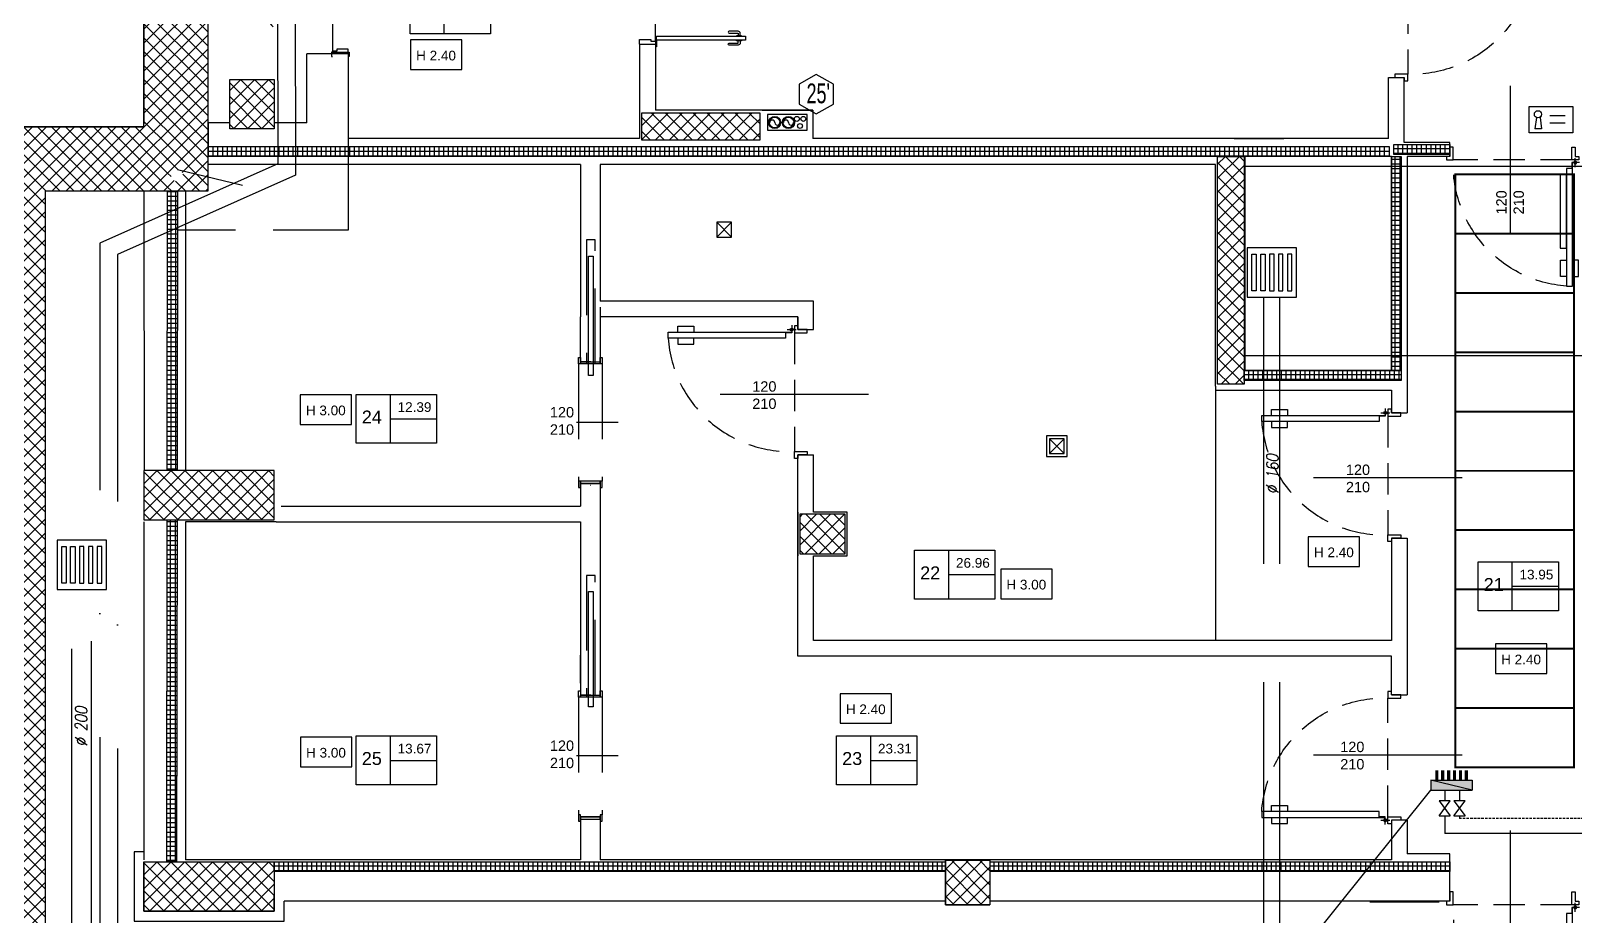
# Model space of a CAD drawing. Header units: millimetres. Extents: x 24747 to 137666, y -34589 to 43444.
# Drawn here: x 108650 to 110213, y 40015 to 40911 of the extents above; entities that cross this region are included whole.
import ezdxf

# ---------------------------------------------------------------- set-up
doc = ezdxf.new("R2010")
doc.units = ezdxf.units.MM
doc.header["$LTSCALE"] = 10
for name, pattern in [('ACAD_ISO02W100', [15, 12, -3]), ('ACAD_ISO03W100', [30, 12, -18]), ('CONTINOUS', [0]), ('CONTINUA', [0]), ('DASHDOT2', [0.5, 0.25, -0.125, 0, -0.125]), ('DASHED', [19.05, 12.7, -6.35]), ('HIDDEN', [0.375, 0.25, -0.125]), ('HIDDEN2', [4.7625, 3.175, -1.5875])]:
    doc.linetypes.add(name, pattern=pattern)
for name, color, linetype in [('Collettori Maxi', 7, 'Continuous'), ('EPC INTERRATO DEFINITIVO PILASTRI', 5, 'Continuous'), ('Idranti', 8, 'Continuous'), ('linea acqua bianca', 150, 'Continuous'), ('MR_MURATURA REI 120', 41, 'Continuous'), ('Pannelli', 7, 'Continuous'), ('TUBAZIONI', 6, 'Continuous'), ('X Scarico Pavimento', 8, 'CONTINUA'), ('X_cavedi', 20, 'Continuous'), ('X_FOROMETRIA SCARICO NUMERAZIONE', 6, 'Continuous'), ('X_LINEE SCARICO', 1, 'Continuous'), ('X_MURI', 3, 'Continuous'), ('X_Numerazione camere', 8, 'Continuous'), ('X_quote serramenti interni', 251, 'CONTINOUS'), ('X_Serramenti Int', 1, 'Continuous')]:
    doc.layers.add(name, color=color, linetype=linetype)
doc.layers.add('EPC RETINI PIANO INTERRATO DEFINITIVO', color=4, linetype='Continuous', lineweight=0)
doc.styles.add('Max 50', font='arial.ttf', dxfattribs={"width": 0.65})
doc.styles.add('nomi', font='arial.ttf')
doc.styles.add('testo indicazioni', font='romans.shx', dxfattribs={"width": 0.8, "oblique": 10, "height": 17.5})
pattern_1 = [(45, (115279.709, -15009.218), (-7.0710678, 7.0710678), []), (135, (115279.709, -15009.218), (-7.0710678, -7.0710678), [])]
pattern_2 = [(45, (157624.513, 6383.593), (-7.0710678, 7.0710678), []), (135, (157624.513, 6383.593), (-7.0710678, -7.0710678), [])]

# ---------------------------------------------------------------- blocks, each defined once
blk = doc.blocks.new('Coll Maxi 6+6')
at = {"layer": 'Collettori Maxi'}
for color, points in [(5, [(0.42, 0), (0.42, -0.1), (0, -0.1)]), (1, [(0, 0), (0, -0.1), (0.42, 0)])]:
    blk.add_hatch(color=color, dxfattribs=at).paths.add_polyline_path(points)
for points in [[(0, 0), (0, -0.1), (0.42, 0), (0, 0)], [(0.42, 0), (0.42, -0.1), (0, -0.1), (0.42, 0)]]:
    blk.add_lwpolyline(points, dxfattribs=at)
blk = doc.blocks.new('90')
for p, q in [((3.9, -46.4), (3.9, 46.4)), ((52.8, 17.3), (52.8, 1.2)), ((-42.1, 1.2), (50, 1.2))]:
    blk.add_line(p, q)
at = {"extrusion": (0, 0, -1)}
for p, q in [((-45.1, 17.3), (-45.1, 1.2)), ((-42.9, 0.3), (-40.9, 0.3)), ((-41.9, 1.4), (-41.9, -0.7))]:
    blk.add_line(p, q, dxfattribs=at)
for points in [[(45.1, 17.3), (40.1, 17.3), (40.1, 5.8), (42.1, 5.8), (42.1, 1.2), (45.1, 1.2)], [(43.1, 1.2), (43.1, 0.2), (47.6, 0.2), (47.6, 1.2)], [(41, -86.1), (41.5, -86.1), (41.5, -81), (41, -81)], [(37, -86.1), (36.4, -86.1), (36.4, -81), (37, -81)]]:
    blk.add_lwpolyline(points, dxfattribs=at)
for points in [[(52.8, 17.3), (48, 17.3), (48, 5.8), (50, 5.8), (50, 1.2), (52.8, 1.2)], [(51, 1.2), (51, 0.2), (55.4, 0.2), (55.4, 1.2)]]:
    blk.add_lwpolyline(points)
blk.add_lwpolyline([(41, 0.1), (37, 0.1), (37, -89.9), (41, -89.9)], close=True, dxfattribs=at)
for points in [[(41.5, -84.6), (43.9, -84.6, 0.414214), (46, -82.6), (46, -73.5, 1), (43.9, -73.5), (43.9, -82.6), (41.5, -82.6)], [(36.4, -84.6), (33.9, -84.6, -0.414214), (31.9, -82.6), (31.9, -73.5, -1), (33.9, -73.5), (33.9, -82.6), (36.4, -82.6)]]:
    blk.add_lwpolyline(points, format="xyb", dxfattribs=at)
blk.add_circle((41.9, 0.3), 0.652, dxfattribs=at)
at = {"color": 5, "linetype": 'ACAD_ISO03W100', "ltscale": 0.5, "extrusion": (0, 0, -1)}
blk.add_arc((35.4, -3.5), 86.5, 176.8781, 271.0597, dxfattribs=at)
blk = doc.blocks.new('porta 120 metallica')
blk.add_line((66, 71.6), (66, -78.7))
at = {"linetype": 'ByBlock'}
for p, q in [((-4.4, -6.2), (3.4, -6.2)), ((0.1, -10.8), (0.1, -1.7))]:
    blk.add_line(p, q, dxfattribs=at)
at = {"color": 5, "linetype": 'HIDDEN2'}
blk.add_line((3.5, -3.5), (123.5, -3.5), dxfattribs=at)
at = {"linetype": 'ByBlock'}
for points in [[(-3.5, 0), (-3.5, -3.5), (3.5, -3.5), (3.5, 9.5), (0, 9.5), (0, 0)], [(123.5, -3.5), (123.5, 9.5), (127, 9.5), (127, 0), (130.5, 0), (130.5, -3.5)], [(8.8, -12.3), (8.8, -131.2), (3.5, -131.2), (3.5, -131.2), (2.8, -131.2), (2.8, -6.2), (3.5, -6.2), (3.5, -12.3)]]:
    blk.add_lwpolyline(points, close=True, dxfattribs=at)
for points in [[(2.8, -121.4), (-3.3, -121.4), (-3.3, -105.1), (2.8, -105.1)], [(8.8, -121.4), (14.9, -121.4), (14.9, -105.1), (8.8, -105.1)]]:
    blk.add_lwpolyline(points, dxfattribs=at)
blk.add_circle((0.1, -6.2), 1.51, dxfattribs=at)
at = {"color": 5, "linetype": 'HIDDEN2'}
blk.add_arc((0, -8), 123.6, 274.0732, 2.0664, dxfattribs=at)
blk = doc.blocks.new('cavedio grigia e nera')
at = {"color": 2}
for centre, start, end in [((1740.1, 44244.7, 0), 360, 180), ((1745.2, 44244.7, 0), 180, 360), ((1754, 44244.7, 0), 360, 180), ((1759.1, 44244.7, 0), 180, 360)]:
    blk.add_arc(centre, 2.55, start, end, dxfattribs=at)
at = {"layer": 'X_cavedi'}
for p, q in [((1723.8, 44252.6), (1723.8, 44236.6)), ((1764, 44252.6), (1723.8, 44252.6)), ((1764, 44236.6), (1764, 44252.6)), ((1723.8, 44236.6), (1764, 44236.6))]:
    blk.add_line(p, q, dxfattribs=at)
for centre, radius in [((1731, 44248.2), 2.5), ((1742.7, 44244.7, 0), 6.11), ((1742.7, 44244.7, 0), 6.11), ((1742.7, 44244.7, 0), 5.43), ((1756.6, 44244.7, 0), 6.11), ((1756.6, 44244.7, 0), 5.43), ((1727.6, 44241), 2.5), ((1734.1, 44241), 2.5)]:
    blk.add_circle(centre, radius, dxfattribs=at)
blk = doc.blocks.new('porta 80 (12.5)')
for p, q in [((0, 0), (0, 90)), ((16, 88.7), (0, 88.7)), ((-47.6, 45.1), (45.1, 45.1))]:
    blk.add_line(p, q)
at = {"extrusion": (0, 0, -1)}
for p, q in [((0.1, 3.2), (-1.9, 3.2)), ((-0.9, 2.2), (-0.9, 4.2)), ((16, 1.5), (0, 1.5))]:
    blk.add_line(p, q, dxfattribs=at)
for points in [[(0, 88.2), (-1, 88.2), (-1, 92.7), (0, 92.7)], [(16, 90), (16, 85.2), (4.5, 85.2), (4.5, 87.2), (0, 87.2), (0, 90)], [(16, 88.2), (17, 88.2), (17, 92.7), (16, 92.7)]]:
    blk.add_lwpolyline(points)
blk.add_lwpolyline([(1.2, 4.1), (1.2, 8.1), (81.2, 8.1), (81.2, 4.1)], close=True, dxfattribs=at)
for points in [[(77.3, 8.1), (77.3, 8.7), (72.3, 8.7), (72.3, 8.1)], [(77.3, 4.1), (77.3, 3.6), (72.3, 3.6), (72.3, 4.1)], [(0, 2), (1, 2), (1, -2.5), (0, -2.5)], [(-16, 0), (-16, 5), (-4.5, 5), (-4.5, 3), (0, 3), (0, 0)], [(-16, 2), (-17, 2), (-17, -2.5), (-16, -2.5)]]:
    blk.add_lwpolyline(points, dxfattribs=at)
for points in [[(75.8, 8.7), (75.8, 11.2, 0.414214), (73.8, 13.2), (64.8, 13.2, 1), (64.8, 11.2), (73.8, 11.2), (73.8, 8.7)], [(75.8, 3.6), (75.8, 1.2, -0.414214), (73.8, -0.9), (64.8, -0.9, -1), (64.8, 1.2), (73.8, 1.2), (73.8, 3.6)]]:
    blk.add_lwpolyline(points, format="xyb", dxfattribs=at)
blk.add_circle((0.9, 3.2), 0.652, dxfattribs=at)
at = {"color": 5, "linetype": 'ACAD_ISO03W100', "ltscale": 0.5, "extrusion": (0, 0, -1)}
blk.add_arc((3.2, 9.3), 78, 359.1465, 92.3471, dxfattribs=at)

msp = doc.modelspace()

# ---------------------------------------------------------------- hatches: boundary and pattern name
at = {"layer": 'EPC RETINI PIANO INTERRATO DEFINITIVO', "ltscale": 0.01}
h = msp.add_hatch(dxfattribs=at)
h.set_pattern_fill('_USER', color=256, scale=10, angle=45, style=0, double=1, pattern_type=0)
h.set_pattern_definition(pattern_1)
h.paths.add_polyline_path([(108785.73737, 41674.21629), (108808.22562, 41674.21629), (108808.22562, 41695.93221), (108785.73737, 41695.93221)], flags=24)
h.paths.add_polyline_path([(108620.73737, 40680.09325), (108643.22562, 40680.09325), (108643.22562, 40701.80917), (108620.73737, 40701.80917)], flags=24)
h.paths.add_polyline_path([(108785.73737, 41423.26123), (108808.22562, 41423.26123), (108808.22562, 41444.97715), (108785.73737, 41444.97715)], flags=24)
h.paths.add_polyline_path([(108614.43536, 39029.8545), (108664.45463, 39029.8545), (108664.45463, 40749.33611), (108764.47323, 40749.33611), (108788.41462, 40749.33611), (108788.46387, 40784.72932), (108788.64681, 40784.72932), (108788.64681, 40794.25432), (108829.45463, 40794.25432), (108829.45463, 40818.27144), (108829.45463, 41851.30214), (108764.45463, 41851.30214), (108764.45463, 40814.33611), (108614.45261, 40814.33611)])
h.paths.add_polyline_path([(108599.45463, 39029.8545), (108614.43536, 39029.8545), (108614.45261, 40814.33611), (108599.45463, 40814.33611)])
at = {"layer": 'EPC RETINI PIANO INTERRATO DEFINITIVO'}
h = msp.add_hatch(dxfattribs=at)
h.set_pattern_fill('_USER', color=256, scale=10, angle=45, style=0, double=1, pattern_type=0)
h.set_pattern_definition(pattern_2)
h.paths.add_polyline_path([(108851.46132, 41258.30505), (108896.46132, 41258.30505), (108896.46132, 41208.30505), (108851.46132, 41208.30505)])
h.paths.add_polyline_path([(108851.46132, 40862.30505), (108896.46132, 40862.30505), (108896.46132, 40812.30505), (108851.46132, 40812.30505)])
h.paths.add_polyline_path([(109268.20701, 40828.18846), (109268.20701, 40801.18846), (109388.20701, 40801.18846), (109388.20701, 40828.18846)])
h.paths.add_polyline_path([(109851.46318, 40784.32741), (109878.46318, 40784.32741), (109878.46318, 40553.62981), (109851.46318, 40553.62981)])
h.paths.add_polyline_path([(110242.97444, 40784.32741), (110269.97444, 40784.32741), (110269.97444, 40664.32741), (110242.97444, 40664.32741)])
h.paths.add_polyline_path([(110952.44177, 40356.30491), (110932.44177, 40356.30491), (110932.44177, 40796.30491), (110952.44177, 40796.30491)])
h.paths.add_polyline_path([(111607.37262, 40584.30491), (111884.43408, 40584.30491), (111884.43408, 40568.32323), (111607.37262, 40568.32323)])
h.paths.add_polyline_path([(111607.37262, 40769.30491), (111884.37262, 40769.30491), (111884.37262, 40796.30491), (111580.37262, 40796.30491), (111580.37262, 40356.30491), (111884.37262, 40356.30491), (111884.37262, 40383.30491), (111607.37262, 40383.30491)])
at = {"layer": 'EPC RETINI PIANO INTERRATO DEFINITIVO', "ltscale": 0.01}
h = msp.add_hatch(dxfattribs=at)
h.set_pattern_fill('_USER', color=256, scale=10, angle=45, style=0, double=1, pattern_type=0)
h.set_pattern_definition(pattern_1)
h.paths.add_polyline_path([(108799.45463, 40794.25432), (108788.41462, 40794.25432), (108788.41462, 40779.33611), (108799.45463, 40779.33611)])
h.paths.add_polyline_path([(108829.45463, 40794.25432), (108799.45463, 40794.25432), (108799.45463, 40779.33611), (108788.45637, 40779.33611), (108788.44083, 40768.17441), (108791.98023, 40766.62787, -0.4516687878), (108799.95289, 40770.81075), (108829.45463, 40763.72506)])
h.paths.add_polyline_path([(108829.45463, 40763.72506), (108799.95289, 40770.81075, -0.3108406543), (108803.80948, 40765.20667, -1), (108791.80948, 40765.20667, -0.0598562314), (108791.98023, 40766.62787), (108788.44083, 40768.17441), (108788.41462, 40749.33611), (108806.49808, 40749.33611), (108806.4972, 40753.81237), (108825.13442, 40749.33611), (108829.45463, 40749.33611)])
h.paths.add_polyline_path([(108806.4972, 40753.81237), (108806.49808, 40749.33611), (108825.13442, 40749.33611)], flags=17)
at = {"layer": 'EPC RETINI PIANO INTERRATO DEFINITIVO'}
h = msp.add_hatch(dxfattribs=at)
h.set_pattern_fill('_USER', color=256, scale=10, angle=45, style=0, double=1, pattern_type=0)
h.set_pattern_definition(pattern_2)
h.paths.add_polyline_path([(108764.40941, 40416.30505), (108896.46132, 40416.30505), (108896.46132, 40466.30505), (108764.40941, 40466.30505)])
h.paths.add_polyline_path([(108764.40941, 40070.30505), (108896.46132, 40070.30505), (108896.46132, 40020.30505), (108764.40941, 40020.30505)])
h.paths.add_polyline_path([(108764.40941, 39674.30492), (108896.46132, 39674.30492), (108896.46132, 39624.30492), (108764.40941, 39624.30492)])
h.paths.add_polyline_path([(109196.44611, 39669.32094), (109316.44611, 39669.32094), (109316.44611, 39641.32094), (109196.44611, 39641.32094)])
h = msp.add_hatch(dxfattribs=at)
h.set_pattern_fill('_USER', color=256, scale=10, angle=45, style=0, double=1, pattern_type=0)
h.set_pattern_definition([(45, (157657.642, 6383.593), (-7.0710678, 7.0710678), []), (135, (157657.642, 6383.593), (-7.0710678, -7.0710678), [])])
h.paths.add_polyline_path([(109474.4173, 40422.09557), (109428.4173, 40422.09557), (109428.4173, 40382.09557), (109474.4173, 40382.09557)])
edge = h.paths.add_edge_path()
edge.add_line((109654.05872, 40071.80291), (109654.05872, 40026.80291))
h = msp.add_hatch(dxfattribs=at)
h.set_pattern_fill('_USER', color=256, scale=10, angle=45, style=0, double=1, pattern_type=0)
h.set_pattern_definition([(45, (157624.513, 6383.593), (-7.0710678, 7.0710678), []), (135, (157624.513, 6383.593), (-7.0710678, -7.0710678), [])])
h.paths.add_polyline_path([(109620.92966, 40071.80292), (109575.92966, 40071.80292), (109575.92966, 40026.80292), (109620.92966, 40026.80292)])
at = {"layer": 'MR_MURATURA REI 120'}
h = msp.add_hatch(dxfattribs=at)
h.set_pattern_fill('NET', color=256, scale=1.5, style=0)
h.set_pattern_definition([(0, (114373.4494, -15003.1957), (0, 4.7625), []), (90, (114373.4494, -15003.1957), (-4.7625, 3e-16), [])])
h.paths.add_polyline_path([(108829.45463, 40794.25432), (108829.45463, 40784.72932), (110025.28687, 40784.72932), (110025.28687, 40794.25432)])
h = msp.add_hatch(dxfattribs=at)
h.set_pattern_fill('NET', color=256, scale=1.5, angle=180, style=0)
h.set_pattern_definition([(180, (105705.09, 71034.1553), (-6e-16, -4.7625), []), (270, (105705.09, 71034.1553), (4.7625, -9e-16), [])])
h.paths.add_polyline_path([(110029.77418, 40786.31062), (110029.77418, 40796.31062), (110086.59002, 40796.31062), (110086.59002, 40786.31062)])
h = msp.add_hatch(dxfattribs=at)
h.set_pattern_fill('NET', color=256, scale=1.5, angle=90, style=0)
h.set_pattern_definition([(90, (140273.21, 45148.783), (-4.7625, 3e-16), []), (180, (140273.21, 45148.783), (-6e-16, -4.7625), [])])
h.paths.add_polyline_path([(110027.36529, 40784.31212), (110037.36529, 40784.31212), (110037.36548, 40567.62349), (110027.36529, 40567.62349)])
h = msp.add_hatch(dxfattribs=at)
h.set_pattern_fill('NET', color=256, scale=1.5, angle=90, style=0)
h.set_pattern_definition([(90, (139033.8655, 45044.6994), (-4.7625, 3e-16), []), (180, (139033.8655, 45044.6994), (-6e-16, -4.7625), [])])
h.paths.add_polyline_path([(108798.41464, 40749.33611), (108788.41462, 40749.33611), (108788.0209, 40466.40508), (108798.02109, 40466.40492)])
h = msp.add_hatch(dxfattribs=at)
h.set_pattern_fill('NET', color=256, scale=1.5, angle=180, style=0)
h.set_pattern_definition([(180, (105553.779, 70805.468), (-6e-16, -4.7625), []), (270, (105553.779, 70805.468), (4.7625, -9e-16), [])])
h.paths.add_polyline_path([(109878.46318, 40557.62348), (109878.46318, 40567.62348), (110037.36548, 40567.62357), (110037.36548, 40557.62357)])
h = msp.add_hatch(dxfattribs=at)
h.set_pattern_fill('NET', color=256, scale=1.5, angle=90, style=0)
h.set_pattern_definition([(90, (139033.3842, 44648.5995), (-4.7625, 3e-16), []), (180, (139033.3842, 44648.5995), (-6e-16, -4.7625), [])])
h.paths.add_polyline_path([(108788.02109, 40416.30505), (108798.02109, 40416.30505), (108797.53979, 40070.30505), (108787.53961, 40070.30521)])
h = msp.add_hatch(dxfattribs=at)
h.set_pattern_fill('NET', color=256, scale=1.5, style=0)
h.set_pattern_definition([(0, (113249.3863, 9824.46), (0, 4.7625), []), (90, (113249.3863, 9824.46), (-4.7625, 3e-16), [])])
h.paths.add_polyline_path([(109620.92966, 40070.30493), (109620.92966, 40060.30495), (110086.59004, 40060.30486), (110086.59004, 40070.30486)])
h.paths.add_polyline_path([(109575.92966, 40060.30495), (109575.92966, 40070.30494), (108896.46132, 40070.30505), (108896.46132, 40060.30508)])

# ---------------------------------------------------------------- linework, layer by layer
at = {"layer": 'Collettori Maxi'}
msp.add_line((109830.49443, 39847.7524), (110067.29859, 40142.78507, 0), dxfattribs=at)
at = {"layer": 'Collettori Maxi', "color": 6, "const_width": 3.2, "elevation": 0}
for points in [[(110073.29859, 40152.78507), (110073.29859, 40162.78507)], [(110079.29859, 40152.78507), (110079.29859, 40162.78507)], [(110085.29859, 40152.78507), (110085.29859, 40162.78507)], [(110091.29859, 40152.78507), (110091.29859, 40162.78507)], [(110097.29859, 40152.78507), (110097.29859, 40162.78507)], [(110103.29859, 40152.78507), (110103.29859, 40162.78507)]]:
    msp.add_lwpolyline(points, dxfattribs=at)
at = {"layer": 'EPC INTERRATO DEFINITIVO PILASTRI'}
for p, q in [((109575.92966, 40071.80292, 0), (109620.92966, 40071.80292, 0)), ((109575.92966, 40071.80292, 0), (109575.92966, 40026.80292, 0)), ((109620.92966, 40071.80292, 0), (109620.92966, 40026.80292, 0)), ((109575.92966, 40026.80292, 0), (109620.92966, 40026.80292, 0))]:
    msp.add_line(p, q, dxfattribs=at)
at = {"layer": 'EPC INTERRATO DEFINITIVO PILASTRI', "elevation": 0}
for points in [[(108851.46132, 40862.30505), (108896.46132, 40862.30505), (108896.46132, 40812.30505), (108851.46132, 40812.30505)], [(109268.20701, 40828.18846), (109268.20701, 40801.18846), (109388.20701, 40801.18846), (109388.20701, 40828.18846)], [(109851.46318, 40784.32741), (109878.46318, 40784.32741), (109878.46318, 40553.62981), (109851.46318, 40553.62981)], [(108764.40941, 40416.30505), (108896.46132, 40416.30505), (108896.46132, 40466.30505), (108764.40941, 40466.30505)], [(109474.4173, 40422.09557), (109428.4173, 40422.09557), (109428.4173, 40382.09557), (109474.4173, 40382.09557)]]:
    msp.add_lwpolyline(points, close=True, dxfattribs=at)
at = {"layer": 'Idranti'}
msp.add_line((110075.69879, 40029.25306, 0), (110005.69879, 40029.25306, 0), dxfattribs=at)
at = {"layer": 'linea acqua bianca', "ltscale": 200}
msp.add_line((108971.37777, 40802.30767), (108971.37777, 40776.27626), dxfattribs=at)
at = {"layer": 'linea acqua bianca', "linetype": 'DASHDOT2', "ltscale": 100}
msp.add_line((108798.44501, 40771.17291, 0), (108864.26555, 40755.36422), dxfattribs=at)
for points in [[(109008.78819, 41879.95108), (109008.78819, 41611.85921), (108898.79493, 41509.02307), (108900.02577, 40776.82223), (108719.74825, 40696.4934), (108719.74825, 39848.04273), (108847.40819, 39694.5274), (109432.08524, 39694.5274), (109665.75312, 39694.5274), (109725.95245, 39637.12149), (109725.95245, 39333.18883), (109786.68231, 39251.78691), (110241.92592, 39251.78691)], [(109026.78819, 41879.95108), (109026.78819, 41604.9912), (108916.79493, 41502.15506), (108918.02577, 40765.37848), (108737.74825, 40685.04965), (108737.74825, 39854.54908), (108855.85032, 39712.5274), (109432.08524, 39712.5274), (109672.95977, 39712.5274), (109743.95245, 39644.82899), (109743.95245, 39339.16351), (109795.71083, 39269.78691), (110363.4928, 39269.78691)]]:
    msp.add_lwpolyline(points, dxfattribs=at)
at = {"layer": 'MR_MURATURA REI 120', "elevation": 0}
for points in [[(110025.28687, 40794.25432), (110025.28687, 40794.25432), (110025.28687, 40784.72932), (108829.45463, 40784.72932)], [(108829.45463, 40794.25432), (110025.28687, 40794.25432)], [(110029.77418, 40786.31062), (110029.77418, 40786.31062), (110029.77418, 40796.31062), (110086.59002, 40796.31062), (110086.59002, 40786.31062), (110029.77418, 40786.31062)], [(110027.36529, 40784.31212), (110027.36529, 40784.31212), (110037.36529, 40784.31212), (110037.36548, 40567.62349), (110027.36529, 40567.62349), (110027.36529, 40784.31212)], [(108798.41464, 40749.33611), (108798.02109, 40466.40492), (108788.0209, 40466.40508), (108788.46333, 40749.33611)], [(109878.46318, 40557.62348), (109878.46318, 40557.62348), (109878.46318, 40567.62348), (110037.36548, 40567.62357), (110037.36548, 40557.62357), (109878.46318, 40557.62348)], [(108788.02109, 40416.30505), (108788.02109, 40416.30505), (108798.02109, 40416.30505), (108797.53979, 40070.30505), (108787.53961, 40070.30521), (108788.02109, 40416.30505)], [(109575.92966, 40060.30495), (108896.46132, 40060.30508), (108896.46132, 40070.30505), (109575.92966, 40070.30494)], [(109620.92966, 40070.30493), (110086.59004, 40070.30486)], [(110086.59004, 40070.30486), (110086.59004, 40070.30486), (110086.59004, 40060.30486), (109620.92966, 40060.30495)]]:
    msp.add_lwpolyline(points, dxfattribs=at)
at = {"layer": 'Pannelli', "color": 2, "const_width": 2}
for points in [[(110092.17605, 40706.06377), (110212.17605, 40706.06377), (110212.17605, 40766.06377), (110092.17605, 40766.06377)], [(110092.17605, 40646.06377), (110212.17605, 40646.06377), (110212.17605, 40706.06377), (110092.17605, 40706.06377)], [(110092.17605, 40586.06377), (110212.17605, 40586.06377), (110212.17605, 40646.06377), (110092.17605, 40646.06377)], [(110092.17605, 40526.06377), (110212.17605, 40526.06377), (110212.17605, 40586.06377), (110092.17605, 40586.06377)], [(110092.17605, 40466.06377), (110212.17605, 40466.06377), (110212.17605, 40526.06377), (110092.17605, 40526.06377)], [(110092.17605, 40406.06377), (110212.17605, 40406.06377), (110212.17605, 40466.06377), (110092.17605, 40466.06377)], [(110092.17605, 40346.06377), (110212.17605, 40346.06377), (110212.17605, 40406.06377), (110092.17605, 40406.06377)], [(110092.17605, 40286.06377), (110212.17605, 40286.06377), (110212.17605, 40346.06377), (110092.17605, 40346.06377)], [(110092.17605, 40226.06377), (110212.17605, 40226.06377), (110212.17605, 40286.06377), (110092.17605, 40286.06377)], [(110092.17605, 40166.06377), (110212.17605, 40166.06377), (110212.17605, 40226.06377), (110092.17605, 40226.06377)]]:
    msp.add_lwpolyline(points, close=True, dxfattribs=at)
at = {"layer": 'TUBAZIONI', "color": 7}
for p, q in [((110075.72752, 40116.84679, 0), (110086.97752, 40131.84679, 0)), ((110075.72752, 40131.84679, 0), (110086.97752, 40116.84679, 0)), ((110090.72752, 40116.84679, 0), (110101.97752, 40131.84679, 0)), ((110090.72752, 40131.84679, 0), (110101.97752, 40116.84679, 0))]:
    msp.add_line(p, q, dxfattribs=at)
at = {"layer": 'TUBAZIONI'}
for p, q in [((110081.35252, 40116.84679, 0), (110081.35252, 40099.03534, 0)), ((110249.78782, 40099.03534), (110081.35252, 40099.03534))]:
    msp.add_line(p, q, dxfattribs=at)
at = {"layer": 'TUBAZIONI', "linetype": 'HIDDEN'}
msp.add_line((110507.17005, 40114.03534), (110096.35252, 40114.03534), dxfattribs=at)
at = {"layer": 'TUBAZIONI', "elevation": 0}
for points in [[(110081.35252, 40142.78507), (110081.35252, 40131.84679)], [(110096.35252, 40142.78507), (110096.35252, 40131.84679)], [(110096.35252, 40116.84679), (110096.35252, 40114.03534)]]:
    msp.add_lwpolyline(points, dxfattribs=at)
at = {"layer": 'TUBAZIONI', "color": 7, "elevation": 0}
for points in [[(110086.97752, 40131.84679), (110075.72752, 40131.84679)], [(110075.72752, 40116.84679), (110086.97752, 40116.84679)], [(110101.97752, 40131.84679), (110090.72752, 40131.84679)], [(110090.72752, 40116.84679), (110101.97752, 40116.84679)]]:
    msp.add_lwpolyline(points, dxfattribs=at)
at = {"layer": 'X Scarico Pavimento'}
for p, q in [((109344.37539, 40717.73142), (109359.37539, 40702.73142)), ((109359.37539, 40717.73142), (109344.37539, 40702.73142)), ((109681.23621, 40498.55957), (109696.23621, 40483.55957)), ((109696.23621, 40498.55957), (109681.23621, 40483.55957))]:
    msp.add_line(p, q, dxfattribs=at)
for points in [[(109344.37539, 40702.73142), (109359.37539, 40702.73142), (109359.37539, 40717.73142), (109344.37539, 40717.73142)], [(109678.23621, 40480.55957), (109699.23621, 40480.55957), (109699.23621, 40501.55957), (109678.23621, 40501.55957)], [(109681.23621, 40483.55957), (109696.23621, 40483.55957), (109696.23621, 40498.55957), (109681.23621, 40498.55957)]]:
    msp.add_lwpolyline(points, close=True, dxfattribs=at)
at = {"layer": 'X_cavedi', "linetype": 'DASHED', "ltscale": 2}
msp.add_line((109849.46318, 40547.62348, 0), (109849.46318, 40294.32093, 0), dxfattribs=at)
at = {"layer": 'X_cavedi', "color": 1, "elevation": 0}
msp.add_lwpolyline([(109879.46318, 40774.32094), (110027.3653, 40774.32094), (110027.3654, 40582.29831), (109879.46318, 40582.2983)], close=True, dxfattribs=at)
at = {"layer": 'X_cavedi', "linetype": 'DASHED', "ltscale": 2, "elevation": 0}
msp.add_lwpolyline([(110027.3653, 40774.32094), (110240.97444, 40774.32094), (110240.97444, 40582.2983), (110027.3654, 40582.29831)], close=True, dxfattribs=at)
at = {"layer": 'X_FOROMETRIA SCARICO NUMERAZIONE', "elevation": 0}
msp.add_lwpolyline([(109427.85487, 40837.37329), (109445.12836, 40827.40044), (109462.40186, 40837.37329), (109462.40186, 40857.319), (109445.12836, 40867.29186), (109427.85487, 40857.319)], close=True, dxfattribs=at)
at = {"layer": 'X_LINEE SCARICO', "linetype": 'ACAD_ISO02W100', "ltscale": 4}
for p, q in [((109898.3899, 39772.03148), (109898.3899, 40641.80138)), ((109914.3899, 39772.03148), (109914.3899, 40641.80138)), ((108691.51639, 39806.02839, 0), (108691.52084, 40345.90738, 0)), ((108711.51645, 39813.71681, 0), (108711.52084, 40345.90738, 0))]:
    msp.add_line(p, q, dxfattribs=at)
for points in [[(109881.3899, 40641.80138), (109931.3899, 40641.80138), (109931.3899, 40691.80138), (109881.3899, 40691.80138)], [(109890.6399, 40648.30138), (109886.1399, 40648.30138), (109886.1399, 40685.30138), (109890.6399, 40685.30138)], [(109899.6399, 40648.30138), (109895.1399, 40648.30138), (109895.1399, 40685.30138), (109899.6399, 40685.30138)], [(109904.1399, 40648.30138), (109908.6399, 40648.30138), (109908.6399, 40685.30138), (109904.1399, 40685.30138)], [(109913.1399, 40648.30138), (109917.6399, 40648.30138), (109917.6399, 40685.30138), (109913.1399, 40685.30138)], [(109922.1399, 40648.30138), (109926.6399, 40648.30138), (109926.6399, 40685.30138), (109922.1399, 40685.30138)]]:
    msp.add_lwpolyline(points, close=True, dxfattribs=at)
at = {"layer": 'X_LINEE SCARICO', "linetype": 'ACAD_ISO02W100', "ltscale": 4, "elevation": 0}
for points in [[(108676.51039, 40345.90738), (108726.51039, 40345.90738), (108726.51039, 40395.90738), (108676.51039, 40395.90738)], [(108685.76039, 40352.40738), (108681.26039, 40352.40738), (108681.26039, 40389.40738), (108685.76039, 40389.40738)], [(108694.76039, 40352.40738), (108690.26039, 40352.40738), (108690.26039, 40389.40738), (108694.76039, 40389.40738)], [(108699.26039, 40352.40738), (108703.76039, 40352.40738), (108703.76039, 40389.40738), (108699.26039, 40389.40738)], [(108708.26039, 40352.40738), (108712.76039, 40352.40738), (108712.76039, 40389.40738), (108708.26039, 40389.40738)], [(108717.26039, 40352.40738), (108721.76039, 40352.40738), (108721.76039, 40389.40738), (108717.26039, 40389.40738)]]:
    msp.add_lwpolyline(points, close=True, dxfattribs=at)
at = {"layer": 'X_MURI', "ltscale": 4}
for p, q in [((108764.45463, 41851.30506, 0), (108764.45463, 40817.30506, 0)), ((108971.37777, 40888.10192, 0), (108971.37777, 40802.30767, 0)), ((109266.21786, 40897.84376, 0), (109282.21767, 40897.84376, 0)), ((109266.21786, 40897.84376, 0), (109266.21786, 40802.30914, 0)), ((109282.21767, 40897.84376, 0), (109282.21827, 40831.18854, 0)), ((110024.3884, 40864.20982, 0), (110040.38821, 40864.20982, 0)), ((109390.20701, 40831.18904, 0), (109282.21827, 40831.18854, 0)), ((109441.62864, 40831.19316, 0), (109390.20701, 40831.18904, 0)), ((108764.45463, 40814.33612, 0), (108614.39383, 40814.33612, 0)), ((108829.45463, 40818.27144, 0), (108829.45463, 40784.72932, 0)), ((110024.38821, 40802.31032, 0), (109441.63095, 40802.31389, 0)), ((110086.59002, 40798.31138, 0), (110040.38821, 40798.31116, 0)), ((109206.4173, 40776.27047, 0), (109206.4173, 40621.95535, 0)), ((109849.46318, 40776.30948, 0), (109226.4173, 40776.28618, 0)), ((109226.4173, 40776.28618, 0), (109226.4173, 40637.95535, 0)), ((109849.46318, 40551.62981, 0), (109849.46318, 40776.30948, 0)), ((109849.46318, 40730.85714), (109849.46318, 40776.30948, 0)), ((108806.49808, 40749.33611, 0), (108806.55419, 40466.31706, 0)), ((109206.4173, 40576.55482, 0), (109206.4173, 40621.95535, 0)), ((109226.43249, 40631.78884, 0), (109226.4173, 40576.55482, 0)), ((109849.46318, 40551.62981, 0), (109849.46318, 40547.62348, 0)), ((109849.46318, 40547.62348, 0), (110027.38815, 40547.62349, 0)), ((109206.4173, 40453.30505, 0), (109206.4173, 40430.30505, 0)), ((109226.4173, 40453.30505, 0), (109226.4173, 40239.01443, 0)), ((108903.46132, 40430.30505, 0), (109206.4173, 40430.30505, 0)), ((108764.4173, 40414.30505, 0), (108764.4173, 40072.30505, 0)), ((108806.4173, 40414.30505, 0), (108806.4173, 40072.30505, 0)), ((108898.46132, 40414.30505, 0), (109206.4173, 40414.30505, 0)), ((109206.4173, 40414.30505, 0), (109206.4173, 40239.01443, 0)), ((109206.43249, 40251.01443, 0), (109206.43249, 40279.41496, 0)), ((109226.43249, 40279.41496, 0), (109226.43249, 40251.01443, 0)), ((109206.4173, 40115.76466, 0), (109206.4173, 40072.30505, 0)), ((109226.4173, 40115.76466, 0), (109226.4173, 40072.30505, 0))]:
    msp.add_line(p, q, dxfattribs=at)
at = {"layer": 'X_MURI'}
for p, q in [((108764.45463, 40814.33611, 0), (108764.45463, 41851.30214, 0)), ((108929.45463, 40818.27484, 0), (108929.45463, 40888.10192, 0)), ((109390.20701, 40831.18904, 0), (109441.62864, 40831.19316, 0)), ((109441.62864, 40831.19316, 0), (109441.63095, 40802.31389, 0)), ((109441.62864, 40831.19316, 0), (109441.63095, 40802.31389, 0)), ((108599.45463, 40814.33611, 0), (108764.45463, 40814.33611, 0)), ((109879.46372, 40567.62348, 0), (109879.46316, 40784.31212, 0)), ((110027.36529, 40784.31212), (109879.46316, 40784.31212, 0)), ((110027.36529, 40784.31212), (110027.36541, 40567.62356, 0)), ((110043.3882, 40784.32742, 0), (110043.38815, 40524.85537, 0)), ((110086.59004, 40784.32741, 0), (110043.3882, 40784.32742, 0)), ((108664.45463, 40749.33611, 0), (108664.45463, 39029.8545, 0)), ((109426.4173, 40621.95535, 0), (109426.4173, 40609.18724, 0)), ((109426.4173, 40609.18724, 0), (109442.4173, 40609.18724, 0)), ((109879.46318, 40567.62348, 0), (110024.38821, 40567.62349, 0)), ((110027.36541, 40567.62356, 0), (109879.46372, 40567.62318, 0)), ((110027.38815, 40547.62349, 0), (110027.38815, 40524.85537, 0)), ((110027.38815, 40524.85537, 0), (110043.38815, 40524.85537, 0)), ((109426.41731, 40482.18724, 0), (109442.41731, 40482.18724, 0)), ((109206.4173, 40453.30505, 0), (109226.4173, 40453.30505, 0)), ((110027.38816, 40397.85537, 0), (110027.38817, 40294.32093, 0)), ((110027.38816, 40397.85537, 0), (110043.38816, 40397.85537, 0)), ((110043.38816, 40397.85537, 0), (110043.38817, 40239.30709, 0)), ((110027.38817, 40239.30709, 0), (110043.38817, 40239.30709, 0)), ((109206.4173, 40115.76466, 0), (109226.4173, 40115.76466, 0)), ((110043.38817, 40112.30709, 0), (110027.38817, 40112.30709, 0)), ((109206.4173, 40072.30505, 0), (108806.4173, 40072.30505, 0)), ((110027.38817, 40072.30505, 0), (109226.4173, 40072.30505, 0)), ((109206.4173, 40030.30505, 0), (108906.46132, 40030.30505)), ((109575.92966, 40030.30505, 0), (109206.4173, 40030.30505, 0)), ((110044.38823, 40030.30505, 0), (109620.92966, 40030.30505, 0))]:
    msp.add_line(p, q, dxfattribs=at)
at = {"layer": 'X_MURI', "linetype": 'Continuous', "ltscale": 0.01}
msp.add_line((108971.39296, 40888.10192, 0), (108929.45463, 40888.10192, 0), dxfattribs=at)
at = {"layer": 'X_MURI', "ltscale": 30}
for p, q in [((110024.38821, 40802.31032, 0), (110024.38821, 40864.20982, 0)), ((110040.38821, 40798.31116, 0), (110040.38821, 40864.20982, 0)), ((108851.46132, 40818.27218, 0), (108829.45463, 40818.27144, 0)), ((108929.45463, 40818.27484, 0), (108896.46132, 40818.27371, 0)), ((109266.21786, 40802.30914, 0), (108971.37777, 40802.30767)), ((109868.36533, 40802.31248, 0), (109884.36533, 40802.31248, 0)), ((109868.36533, 40802.31247, 0), (109868.36533, 40802.31245, 0)), ((109868.36533, 40802.31245, 0), (109868.36533, 40802.31245, 0)), ((109884.36533, 40802.31248, 0), (109918.51279, 40802.3125, 0)), ((109884.36533, 40802.31248, 0), (109884.36604, 40802.31248, 0)), ((110086.59004, 40784.29608, 0), (110086.59002, 40798.31138, 0)), ((109206.4173, 40776.28425, 0), (108829.45463, 40776.27144, 0)), ((110027.38817, 40112.30709, 0), (110027.38817, 40072.30505, 0)), ((110043.38817, 40112.30709, 0), (110043.38817, 40078.29326, 0))]:
    msp.add_line(p, q, dxfattribs=at)
at = {"layer": 'X_MURI', "ltscale": 2}
for p, q in [((110086.59004, 40078.29333, 0), (110043.38817, 40078.29333, 0)), ((110086.59004, 40030.30505, 0), (110086.59004, 40078.29333, 0)), ((110086.59004, 40030.30505, 0), (110044.38823, 40030.30505, 0))]:
    msp.add_line(p, q, dxfattribs=at)
at = {"layer": 'X_MURI', "ltscale": 4, "elevation": 0}
for points in [[(108664.45463, 40749.33611), (108829.45463, 40749.33611), (108829.45463, 41821.30505)], [(108829.45463, 40857.30506), (108829.45463, 41213.30506)], [(108851.46132, 40818.27252), (108829.45463, 40818.27252)], [(108896.49883, 40818.27252), (108896.46132, 40818.27252)], [(109465.46318, 40784.30764), (109465.46318, 40784.3095)], [(108764.47323, 40749.33611), (108764.55419, 40466.30505)], [(109442.4173, 40609.18724), (109442.4173, 40637.95535), (109226.4173, 40637.95535)], [(109426.4173, 40609.18724), (109426.4173, 40621.95535), (109226.4173, 40621.95535)], [(110027.38817, 40239.30709), (110027.38817, 40278.32093), (109426.4173, 40278.32093), (109426.4173, 40482.18724)], [(109442.4173, 40424.09557), (109442.4173, 40482.18724)], [(108898.46132, 40414.30505), (108806.4173, 40414.30505)], [(109426.4173, 40424.09557), (109426.4173, 40380.09557)], [(109442.4173, 40380.09557), (109476.4173, 40380.09557), (109476.4173, 40424.09557), (109442.4173, 40424.09557)], [(110027.38817, 40294.32093), (109442.4173, 40294.32093), (109442.4173, 40380.09557)]]:
    msp.add_lwpolyline(points, dxfattribs=at)
at = {"layer": 'X_MURI', "elevation": 0}
for points in [[(108764.40941, 40080.30505), (108754.40941, 40080.30505), (108754.40941, 40010.30505), (108906.46132, 40010.30505), (108906.46132, 40030.30505)], [(108764.40941, 40070.30505), (108764.40941, 40020.30505), (108896.46132, 40020.30505), (108896.46132, 40036.29326)]]:
    msp.add_lwpolyline(points, dxfattribs=at)
for points in [[(108764.40941, 40070.30505), (108896.46132, 40070.30505), (108896.46132, 40020.30505), (108764.40941, 40020.30505)], [(109575.92966, 40071.80292), (109620.92966, 40071.80292), (109620.92966, 40026.80291), (109575.92966, 40026.80291)]]:
    msp.add_lwpolyline(points, close=True, dxfattribs=at)
at = {"layer": 'X_Numerazione camere'}
for p, q in [((109068.17054, 40957.98899), (109068.17054, 40908.44805)), ((109013.59413, 40543.46399), (109013.59413, 40493.92305)), ((109013.59413, 40518.69352), (109060.75682, 40518.69352)), ((109578.88683, 40385.73795), (109578.88683, 40336.19701)), ((110149.39842, 40373.91853), (110149.39842, 40324.3776)), ((109578.88683, 40360.96748), (109626.04953, 40360.96748)), ((110149.39842, 40349.14807), (110196.56112, 40349.14807)), ((109013.59413, 40197.70686), (109013.59413, 40148.16592)), ((109499.92005, 40197.70686), (109499.92005, 40148.16592)), ((109013.59413, 40172.93639), (109060.75682, 40172.93639)), ((109499.92005, 40172.93639), (109547.08275, 40172.93639))]:
    msp.add_line(p, q, dxfattribs=at)
at = {"layer": 'X_Numerazione camere', "color": 1}
for p, q in [((110174.34406, 40823.59708), (110172.74908, 40812.20154)), ((110177.85613, 40823.59708), (110179.45111, 40812.20154)), ((110187.9043, 40825.62927), (110203.23018, 40825.62927)), ((110179.45111, 40812.20154), (110172.74908, 40812.20154)), ((110187.9043, 40818.48976), (110203.23018, 40818.48976))]:
    msp.add_line(p, q, dxfattribs=at)
at = {"layer": 'X_Numerazione camere'}
for points in [[(109033.95794, 40957.98899), (109115.33323, 40957.98899), (109115.33323, 40908.44805), (109033.95794, 40908.44805)], [(109034.29298, 40872.20674), (109086.25975, 40872.20674), (109086.25975, 40902.20674), (109034.29298, 40902.20674)], [(108922.68, 40513.0184), (108974.64677, 40513.0184), (108974.64677, 40543.0184), (108922.68, 40543.0184)], [(108979.38153, 40543.46399), (109060.75682, 40543.46399), (109060.75682, 40493.92305), (108979.38153, 40493.92305)], [(109544.67423, 40385.73795), (109626.04953, 40385.73795), (109626.04953, 40336.19701), (109544.67423, 40336.19701)], [(109631.89087, 40336.63911), (109683.85765, 40336.63911), (109683.85765, 40366.63911), (109631.89087, 40366.63911)], [(110115.18582, 40373.91853), (110196.56112, 40373.91853), (110196.56112, 40324.3776), (110115.18582, 40324.3776)], [(110132.76947, 40260.8713), (110184.73625, 40260.8713), (110184.73625, 40290.8713), (110132.76947, 40290.8713)], [(109469.34407, 40210.45697), (109521.31085, 40210.45697), (109521.31085, 40240.45697), (109469.34407, 40240.45697)], [(108922.87365, 40166.49052), (108974.84043, 40166.49052), (108974.84043, 40196.49052), (108922.87365, 40196.49052)], [(108979.38153, 40197.70686), (109060.75682, 40197.70686), (109060.75682, 40148.16592), (108979.38153, 40148.16592)], [(109465.70745, 40197.70686), (109547.08275, 40197.70686), (109547.08275, 40148.16592), (109465.70745, 40148.16592)]]:
    msp.add_lwpolyline(points, close=True, dxfattribs=at)
at = {"layer": 'X_Numerazione camere', "color": 1}
msp.add_lwpolyline([(110167.02195, 40834.70845), (110210.9275, 40834.70845), (110210.9275, 40808.24733), (110167.02195, 40808.24733)], close=True, dxfattribs=at)
at = {"layer": 'X_Numerazione camere', "elevation": 0}
msp.add_lwpolyline([(109943.28438, 40369.33073), (109995.25116, 40369.33073), (109995.25116, 40399.33073), (109943.28438, 40399.33073)], close=True, dxfattribs=at)
at = {"layer": 'X_Numerazione camere', "color": 1}
msp.add_circle((110175.79105, 40826.94599), 3.64815, dxfattribs=at)
at = {"layer": 'X_Serramenti Int', "linetype": 'DASHED', "ltscale": 0.6}
for p, q in [((108971.37777, 40776.27626), (108971.37777, 40709.56615)), ((108971.37777, 40709.56615), (108798.35932, 40709.56615)), ((109204.48668, 40574.3883, 0), (109204.48668, 40455.47156, 0)), ((109228.34792, 40574.3883, 0), (109228.34792, 40455.47156, 0)), ((109226.4173, 40453.30505, 0), (109226.4173, 40452.22179, 0)), ((109204.48668, 40236.84791, 0), (109204.48668, 40117.93117, 0)), ((109228.34792, 40236.84791, 0), (109228.34792, 40117.93117, 0)), ((109226.4173, 40117.93117, 0), (109226.4173, 40116.84791, 0))]:
    msp.add_line(p, q, dxfattribs=at)
at = {"layer": 'X_Serramenti Int'}
for p, q in [((109216.95187, 40576.55482, 0), (109206.4173, 40576.55482, 0)), ((109212.87615, 40576.55482, 0), (109212.57615, 40576.55482, 0)), ((109244.46653, 40514.92993, 0), (109202.21662, 40514.92993, 0)), ((109216.95187, 40453.30505, 0), (109206.4173, 40453.30505, 0)), ((109216.95187, 40451.13853, 0), (109216.65187, 40451.13853, 0)), ((109216.95187, 40239.01443, 0), (109206.4173, 40239.01443, 0)), ((109212.87615, 40239.01443, 0), (109212.57615, 40239.01443, 0)), ((109244.46653, 40177.38954, 0), (109202.21662, 40177.38954, 0)), ((109216.95187, 40115.76466, 0), (109206.4173, 40115.76466, 0)), ((109216.95187, 40115.76466, 0), (109216.65187, 40115.76466, 0))]:
    msp.add_line(p, q, dxfattribs=at)
at = {"layer": 'X_Serramenti Int', "elevation": 0}
for points in [[(110204.79611, 40765.73365), (110198.16204, 40765.73365), (110198.16204, 40691.50923), (110204.79611, 40691.50923)], [(109219.42036, 40683.48804), (109219.42036, 40562.44996), (109214.5246, 40562.44996), (109214.5246, 40683.48804)], [(109206.4173, 40580.83203), (109206.4173, 40574.3883), (109204.48668, 40574.3883), (109204.48668, 40580.83203)], [(109226.4173, 40576.55482), (109226.4173, 40574.3883), (109206.4173, 40574.3883), (109206.4173, 40576.55482)], [(109228.34792, 40580.83203), (109228.34792, 40574.3883), (109226.4173, 40574.3883), (109226.4173, 40580.83203)], [(109206.4173, 40449.02783), (109206.4173, 40455.47156), (109204.48668, 40455.47156), (109204.48668, 40449.02783)], [(109226.4173, 40453.30505), (109226.4173, 40455.47156), (109206.4173, 40455.47156), (109206.4173, 40453.30505)], [(109228.34792, 40449.02783), (109228.34792, 40455.47156), (109226.4173, 40455.47156), (109226.4173, 40449.02783)], [(109219.42036, 40343.84016), (109219.42036, 40227.07608), (109214.5246, 40227.07608), (109214.5246, 40343.84016)], [(109206.4173, 40243.29164), (109206.4173, 40236.84791), (109204.48668, 40236.84791), (109204.48668, 40243.29164)], [(109228.34792, 40243.29164), (109228.34792, 40236.84791), (109226.4173, 40236.84791), (109226.4173, 40243.29164)], [(109226.4173, 40239.01443), (109226.4173, 40236.84791), (109206.4173, 40236.84791), (109206.4173, 40239.01443)], [(109206.4173, 40111.48744), (109206.4173, 40117.93117), (109204.48668, 40117.93117), (109204.48668, 40111.48744)], [(109228.34792, 40111.48744), (109228.34792, 40117.93117), (109226.4173, 40117.93117), (109226.4173, 40111.48744)], [(109226.4173, 40113.59814), (109226.4173, 40115.76466), (109206.4173, 40115.76466), (109206.4173, 40113.59814)]]:
    msp.add_lwpolyline(points, close=True, dxfattribs=at)
at = {"layer": 'X_Serramenti Int', "linetype": 'DASHED', "ltscale": 0.6, "elevation": 0}
for points in [[(109221.17615, 40574.3883), (109221.17615, 40699.88248), (109212.57615, 40699.88248), (109212.57615, 40574.3883)], [(109221.17615, 40239.01443), (109221.17615, 40360.2346), (109212.57615, 40360.2346), (109212.57615, 40236.84791)]]:
    msp.add_lwpolyline(points, dxfattribs=at)
at = {"layer": 'X_Serramenti Int', "elevation": 0}
for points in [[(109226.4173, 40453.30505), (109206.4173, 40453.30505)], [(109226.4173, 40115.76466), (109206.4173, 40115.76466)]]:
    msp.add_lwpolyline(points, dxfattribs=at)

# ---------------------------------------------------------------- block references
at = {"layer": 'Collettori Maxi', "xscale": -99.99999989879919, "yscale": 99.99999989879919, "zscale": 99.99999989879919}
msp.add_blockref('Coll Maxi 6+6', (110109.29859, 40152.78507, 0), dxfattribs=at)
at = {"layer": 'X_cavedi', "color": 253, "rotation": 180}
msp.add_blockref('cavedio grigia e nera', (111159.65376, 85063.3416, 0), dxfattribs=at)
at = {"layer": 'X_Serramenti Int'}
for name, p, rotation in [('90', (109283.46767, 40942.94403, 0), 90), ('porta 120 metallica', (109426.4173, 40609.18724, 0), 270), ('porta 120 metallica', (110027.38815, 40524.85537, 0), 270)]:
    msp.add_blockref(name, p, dxfattribs=dict(at, rotation=rotation))
at = {"layer": 'X_Serramenti Int', "xscale": -1}
for name, p, rotation in [('porta 120 metallica', (110040.38821, 40991.20982, 0), 90), ('porta 80 (12.5)', (108955.3823, 40978.10309, 0), 180), ('porta 120 metallica', (110027.38817, 40112.30709, 0), 270)]:
    msp.add_blockref(name, p, dxfattribs=dict(at, rotation=rotation))
for p in [(110213.59004, 40784.32741, 0), (110213.59004, 40030.30505, 0)]:
    msp.add_blockref('porta 120 metallica', p, dxfattribs=at)

# ---------------------------------------------------------------- texts
at = {"layer": 'X_FOROMETRIA SCARICO NUMERAZIONE', "insert": (109435.28055, 40858.15892, 0), "char_height": 20, "width": 96.6228626, "attachment_point": 1, "style": 'Max 50'}
msp.add_mtext("25'", dxfattribs=at)
at = {"layer": 'X_LINEE SCARICO', "char_height": 12.25, "width": 163.1593674, "attachment_point": 9, "rotation": 89.85091473, "style": 'testo indicazioni'}
for s, insert in [('{\\Fromans|c238;%%C }160', (109913.08295, 40482.80267, 0)), ('{\\Fromans|c238;%%C }200', (108707.01822, 40227.35607, 0))]:
    msp.add_mtext(s, dxfattribs=dict(at, insert=insert))
at = {"layer": 'X_Numerazione camere', "char_height": 8.1648, "width": 81.6492608, "attachment_point": 6, "rotation": 359.95576257, "style": 'nomi'}
for s, insert in [('{\\H1.2x;H 2.40}', (109080.34119, 40886.32727, 0)), ('{\\H1.2x;H 3.00}', (108968.72821, 40527.13893, 0)), ('{\\H1.2x;12.39}', (109055.52408, 40530.51044, 0)), ('{\\H1.2x;H 2.40}', (109989.33259, 40383.45126)), ('{\\H1.2x;26.96}', (109620.81678, 40372.7844, 0)), ('{\\H1.2x;H 3.00}', (109677.93908, 40350.75964, 0)), ('{\\H1.2x;13.95}', (110191.32837, 40360.96498, 0)), ('{\\fArial|b0|i0|c238|p34;\\H1.2x;H 2.\\fArial|b0|i0|c0|p34;4\\fArial|b0|i0|c238|p34;0}', (110178.81768, 40274.99183, 0)), ('{\\fArial|b0|i0|c238|p34;\\H1.2x;H 2.\\fArial|b0|i0|c0|p34;4\\fArial|b0|i0|c238|p34;0}', (109515.39228, 40224.5775, 0)), ('{\\H1.2x;H 3.00}', (108968.92186, 40180.61106, 0)), ('{\\H1.2x;13.67}', (109055.52408, 40184.7533, 0)), ('{\\H1.2x;23.31}', (109541.85, 40184.7533, 0))]:
    msp.add_mtext(s, dxfattribs=dict(at, insert=insert))
at = {"layer": 'X_Numerazione camere', "color": 1, "char_height": 8.1648, "width": 81.6492608, "attachment_point": 6, "rotation": 359.95576257, "style": 'nomi'}
for s, insert in [('{\\fArial|b0|i0|c238|p34;\\H1.6x;2\\fArial|b0|i0|c0|p34;4}', (109005.32375, 40520.48978)), ('{\\H1.6x;22}', (109570.61645, 40362.76374)), ('{\\H1.6x;21}', (110141.12804, 40350.94432)), ('{\\fArial|b0|i0|c238|p34;\\H1.6x;2\\fArial|b0|i0|c0|p34;5}', (109005.32375, 40174.73264)), ('{\\fArial|b0|i0|c238|p34;\\H1.6x;2\\fArial|b0|i0|c0|p34;3}', (109491.64967, 40174.73264))]:
    msp.add_mtext(s, dxfattribs=dict(at, insert=insert))
at = {"layer": 'X_quote serramenti interni', "char_height": 10.5, "width": 105, "attachment_point": 6, "style": 'nomi'}
for s, insert, rotation in [('120\\P210', (110147.59004, 40750.0158, 0), 90.04793015), ('{\\fArial|b0|i0|c238|p34;1}20{\\fArial|b0|i0|c238|p34;\\P210}', (109404.81613, 40542.64558, 0), 0.04793015), ('{\\fArial|b0|i0|c238|p34;1}20{\\fArial|b0|i0|c238|p34;\\P210}', (109199.92773, 40516.55479, 0), 0.04793015), ('{\\fArial|b0|i0|c238|p34;1}20{\\fArial|b0|i0|c238|p34;\\P210}', (110005.78698, 40458.31371, 0), 0.04793015), ('{\\fArial|b0|i0|c238|p34;1}20{\\fArial|b0|i0|c238|p34;\\P210}', (109199.92773, 40179.0144, 0), 0.04793015), ('{\\fArial|b0|i0|c238|p34;1}20{\\fArial|b0|i0|c238|p34;\\P210}', (110000.05876, 40177.76543, 0), 0.04793015)]:
    msp.add_mtext(s, dxfattribs=dict(at, insert=insert, rotation=rotation))

doc.saveas('drawing.dxf')
